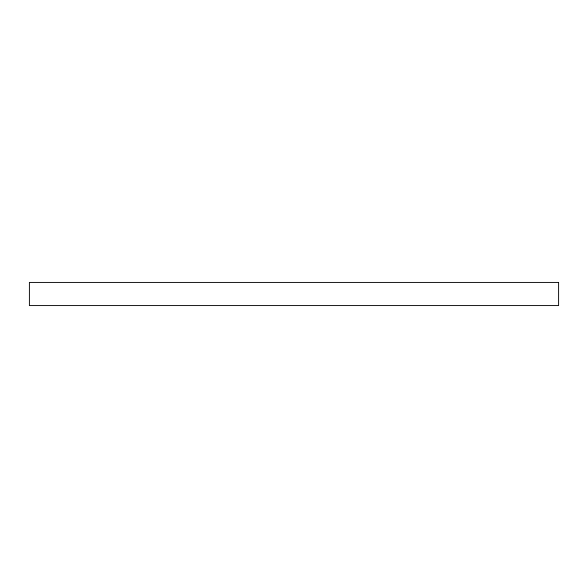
<?xml version="1.0" encoding="UTF-8"?>
<svg xmlns="http://www.w3.org/2000/svg" width="588" height="588" viewBox="0 0 588 588"><rect width="100%" height="100%" fill="white"/><g stroke="black" fill="none" stroke-linecap="round" stroke-linejoin="round"><path stroke-width="0.88" d="M558.6 282.424L29.4 282.424L29.4 305.576L558.6 305.576L558.6 282.424"/></g></svg>
